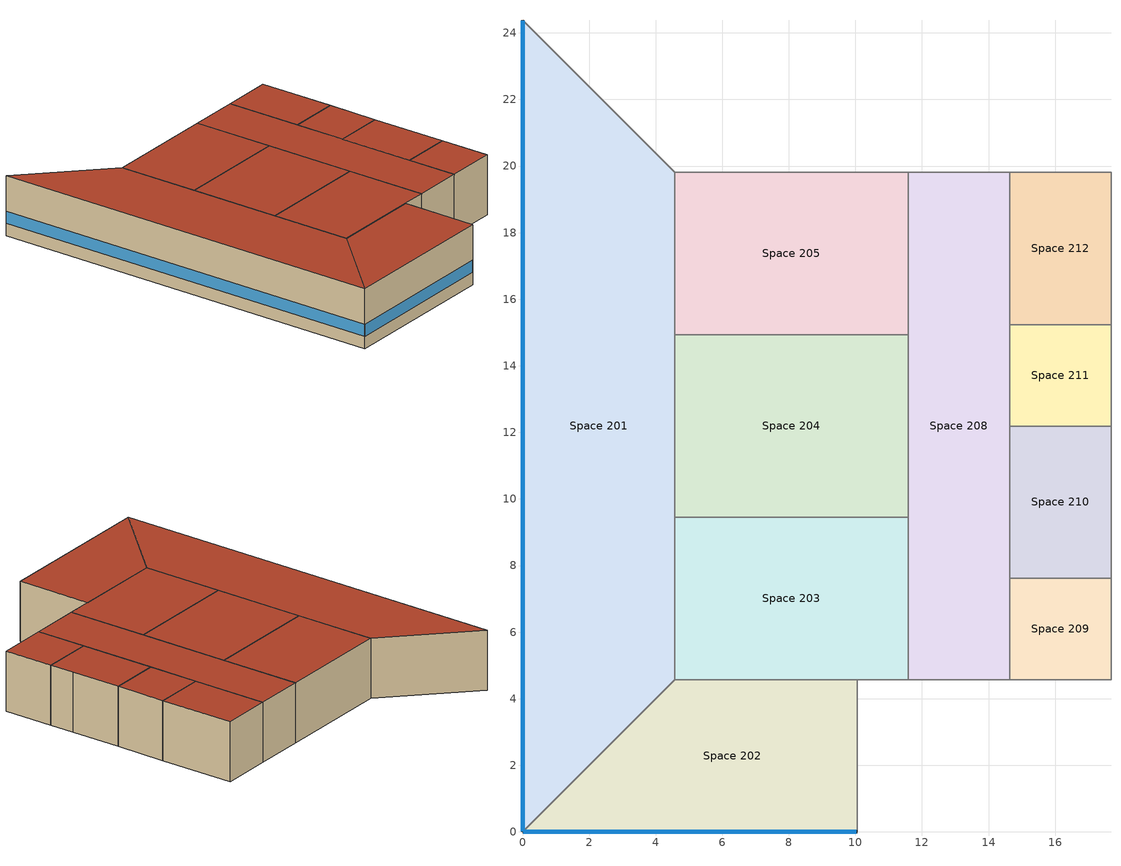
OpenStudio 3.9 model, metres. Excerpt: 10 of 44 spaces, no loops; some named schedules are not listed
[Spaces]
Space 212
 floor to Space 112: 17.68,19.81 17.68,15.24 14.63,15.24 14.63,19.81 z3.66
 wall to Space 215: 17.68,15.24 17.68,19.81 z3.66:7.32
 wall to Space 211: 14.63,15.24 17.68,15.24 z3.66:7.32
 wall to Space 208: 14.63,19.81 14.63,15.24 z3.66:7.32
 wall to Space 206: 17.68,19.81 14.63,19.81 z3.66:7.32
 roof outside: 14.63,19.81 14.63,15.24 17.68,15.24 17.68,19.81 z7.32
Space 210
 floor to Space 110: 14.63,7.62 14.63,12.19 17.68,12.19 17.68,7.62 z3.66
 wall to Space 214: 17.68,9.14 17.68,12.19 z3.66:7.32
 wall to Space 211: 17.68,12.19 14.63,12.19 z3.66:7.32
 wall to Space 213: 17.68,7.62 17.68,9.14 z3.66:7.32
 wall to Space 209: 14.63,7.62 17.68,7.62 z3.66:7.32
 wall to Space 208: 14.63,12.19 14.63,7.62 z3.66:7.32
 roof outside: 14.63,12.19 14.63,7.62 17.68,7.62 17.68,12.19 z7.32
Space 209
 floor to Space 109: 17.68,7.62 17.68,4.57 14.63,4.57 14.63,7.62 z3.66
 wall to Space 213: 17.68,4.57 17.68,7.62 z3.66:7.32
 wall to Space 207: 14.63,4.57 17.68,4.57 z3.66:7.32
 wall to Space 208: 14.63,7.62 14.63,4.57 z3.66:7.32
 roof outside: 14.63,7.62 14.63,4.57 17.68,4.57 17.68,7.62 z7.32
Space 204
 floor to Space 105: 11.58,14.94 11.58,9.45 4.57,9.45 4.57,14.94 z3.66
 wall to Space 208: 11.58,9.45 11.58,14.94 z3.66:7.32
 wall to Space 203: 4.57,9.45 11.58,9.45 z3.66:7.32
 wall to Space 201: 4.57,14.94 4.57,9.45 z3.66:7.32
 wall to Space 205: 11.58,14.94 4.57,14.94 z3.66:7.32
 roof outside: 4.57,14.94 4.57,9.45 11.58,9.45 11.58,14.94 z7.32
Space 201
 floor to Space 101: 0,0 0,24.38 4.57,19.81 4.57,4.57 z3.66
 wall outside: 0,24.38 0,0 z3.66:7.32
 wall to Space 206: 4.57,19.81 0,24.38 z3.66:7.32
 wall to Space 205: 4.57,14.94 4.57,19.81 z3.66:7.32
 wall to Space 203: 4.57,4.57 4.57,9.45 z3.66:7.32
 wall to Space 202: 0,0 4.57,4.57 z3.66:7.32
 window (AEDG-SmMdOff View Glazing EastWest): 0,24.36 0,0.03 z4.42:5.15
 roof outside: 0,24.38 0,0 4.57,4.57 4.57,19.81 z7.32
Space 205
 floor to Space 106: 11.58,19.81 11.58,14.94 4.57,14.94 4.57,19.81 z3.66
 wall to Space 208: 11.58,14.94 11.58,19.81 z3.66:7.32
 wall to Space 206: 11.58,19.81 4.57,19.81 z3.66:7.32
 roof outside: 4.57,19.81 4.57,14.94 11.58,14.94 11.58,19.81 z7.32
Space 208
 floor to Space 108: 11.58,4.57 11.58,19.81 14.63,19.81 14.63,4.57 z3.66
 wall to Space 211: 14.63,12.19 14.63,15.24 z3.66:7.32
 wall to Space 207: 11.58,4.57 14.63,4.57 z3.66:7.32
 wall to Space 203: 11.58,9.45 11.58,4.57 z3.66:7.32
 wall to Space 206: 14.63,19.81 11.58,19.81 z3.66:7.32
 roof outside: 11.58,19.81 11.58,4.57 14.63,4.57 14.63,19.81 z7.32
Space 211
 floor to Space 111: 17.68,15.24 17.68,12.19 14.63,12.19 14.63,15.24 z3.66
 wall to Space 214: 17.68,12.19 17.68,15.24 z3.66:7.32
 roof outside: 14.63,15.24 14.63,12.19 17.68,12.19 17.68,15.24 z7.32
Space 203
 floor to Space 104: 4.57,4.57 4.57,9.45 11.58,9.45 11.58,4.57 z3.66
 wall to Space 207: 10.06,4.57 11.58,4.57 z3.66:7.32
 wall to Space 202: 4.57,4.57 10.06,4.57 z3.66:7.32
 roof outside: 4.57,9.45 4.57,4.57 11.58,4.57 11.58,9.45 z7.32
Space 202
 floor to Space 102: 0,0 4.57,4.57 10.06,4.57 10.06,0 z3.66
 wall outside: 0,0 10.06,0 z3.66:7.32
 wall to Space 207: 10.06,0 10.06,4.57 z3.66:7.32
 window (AEDG-SmMdOff View Glazing South): 0.03,0 10.03,0 z4.42:5.15
 roof outside: 10.06,0 10.06,4.57 4.57,4.57 0,0 z7.32
[Building]
Building 1: Space Type=Building Default Space Type; Default Construction Set=90.1-2004 - Office - ASHRAE 169-2006-5B; Standards Building Type=Office
[Site]
Macdill Afb: Latitude {deg}=27.85; Longitude {deg}=-82.52; Time Zone {hr}=-5; Elevation {m}=8
[ClimateZones]
Climate Zone Institution Name 1=ASHRAE; Climate Zone Document Name 1=ANSI/ASHRAE Standard 169; Climate Zone Document Year 1=2006; Climate Zone Value 1=2A; Climate Zone Institution Name 2=CEC; Climate Zone Document Name 2=California Climate Zone Descriptions; Climate Zone Document Year 2=1995
[Site:WaterMainsTemperature]
Calculation Method=Correlation; Annual Average Outdoor Air Temperature {C}=9.95; Maximum Difference In Monthly Average Outdoor Air Temperatures {deltaC}=23.7
[SizingPeriod:DesignDay] Barometric Pressure {Pa}=101229; Rain Indicator=No; Snow Indicator=No; Day of Month=21; Daylight Saving Time Indicator=No; Dry-Bulb Temperature Range Modifier Type=DefaultMultipliers
Name | Maximum Dry-Bulb Temperature {C} | Daily Dry-Bulb Temperature Range {deltaC} | Wind Speed {m/s} | Wind Direction {deg} | Sky Clearness | Month | Day Type | Humidity Condition Type | Wetbulb or DewPoint at Maximum Dry-Bulb {C} | Solar Model Indicator | ASHRAE Clear Sky Optical Depth for Beam Irradiance | ASHRAE Clear Sky Optical Depth for Diffuse Irradiance
Macdill Afb Ann Htg 99.6% Condns DB | 4.6 | 0 | 2.5 | 10 | 0 | 1 | WinterDesignDay | Wetbulb | 4.6 | ASHRAEClearSky
Macdill Afb Ann Hum_n 99.6% Condns DP=>MCDB | 7.9 | 0 | 2.5 | 10 | 0 | 1 | WinterDesignDay | Dewpoint | -4.9 | ASHRAEClearSky
Macdill Afb Ann Htg Wind 99.6% Condns WS=>MCDB | 16.5 | 0 | 9.1 | 10 | 0 | 1 | WinterDesignDay | Wetbulb | 16.5 | ASHRAEClearSky
Macdill Afb Ann Clg .4% Condns DB=>MWB | 33.9 | 7.9 | 3.1 | 270 |  | 8 | SummerDesignDay | Wetbulb | 25.1 | ASHRAETau | 0.491 | 2.016
[Material:NoMass] Roughness=Smooth; Thermal Absorptance=0.9; Solar Absorptance=0.7
Name | Thermal Resistance {m2-K/W} | Visible Absorptance
Typical Insulation R-8.93 67 | 1.57183 | 0.7
Typical Carpet Pad; CP02 CARPET PAD 2 | 0.21648 | 0.8
Typical Insulation R-0.58 181 | 0.101875 | 0.7
Typical Insulation R-0.54 1 | 0.0945033 | 0.7
[WindowMaterial:Glazing] Optical Data Type=SpectralAverage; Infrared Transmittance at Normal Incidence=0; Front Side Infrared Hemispherical Emissivity=0.84; Back Side Infrared Hemispherical Emissivity=0.84; Conductivity {W/m-K}=0.9; Dirt Correction Factor for Solar and Visible Transmittance=1; Solar Diffusing=No
Name | Thickness {m} | Solar Transmittance at Normal Incidence | Front Side Solar Reflectance at Normal Incidence | Back Side Solar Reflectance at Normal Incidence | Visible Transmittance at Normal Incidence | Front Side Visible Reflectance at Normal Incidence | Back Side Visible Reflectance at Normal Incidence
BLUE 6MM | 0.006 | 0.48 | 0.05 | 0.05 | 0.57 | 0.06 | 0.06
CLEAR 6MM | 0.006 | 0.775 | 0.071 | 0.071 | 0.881 | 0.08 | 0.08
Clear 3mm 1 | 0.003 | 0.837 | 0.075 | 0.075 | 0.898 | 0.081 | 0.081
[WindowMaterial:Blind] Slat Width {m}=0.025; Slat Separation {m}=0.01875; Front Side Slat Beam Solar Reflectance=0.5; Back Side Slat Beam Solar Reflectance=0.5; Front Side Slat Diffuse Solar Reflectance=0.5; Back Side Slat Diffuse Solar Reflectance=0.5; Slat Beam Visible Transmittance=0
Window Material Blind 1; Window Material Blind 2
[WindowMaterial:SimpleGlazingSystem]
Name | U-Factor {W/m2-K} | Solar Heat Gain Coefficient | Visible Transmittance
U 1.17 SHGC 0.49 Simple Glazing U-1.17 SHGC 0.0 51 | 6.64357 | 0.49 | 0.38
AEDG-SmMdOff View Glazing South-mat; AEDG-SmMdOff View Glazing EastWest-mat | 2.21452 | 0.38 | 0.3
[DefaultSurfaceConstructions]
Name | Floor Construction | Wall Construction | Roof Ceiling Construction
Default Surface Constructions 718 | Typical Insulated Exterior Mass Floor R-11.49 67 | Concrete 8in HW Exterior Wall -R23 | Concrete Roof -R40
Default Surface Constructions 719 | Typical Interior Floor | Sound Proof Wall | Typical Interior Ceiling
Default Surface Constructions 720 | Typical Insulated Carpeted 6in Slab Floor | Typical Insulated Basement Mass Wall
[DefaultSubSurfaceConstructions]
Name | Fixed Window Construction | Operable Window Construction | Door Construction | Glass Door Construction | Overhead Door Construction | Skylight Construction | Tubular Daylight Dome Construction | Tubular Daylight Diffuser Construction
Default Sub Surface Constructions 479 | U 0.57 SHGC 0.49 Dbl Blue 6mm/6mm Air | U 0.57 SHGC 0.49 Dbl Blue 6mm/6mm Air | Typical Insulated Metal Door R-1.43 181 | U 0.57 SHGC 0.49 Dbl Blue 6mm/6mm Air | Typical Overhead Door | U 1.17 SHGC 0.49 Simple Glazing Skylight U-1.17 SHGC 0.0 51 | Typical Interior Window | Typical Interior Window
Default Sub Surface Constructions 480 | Typical Interior Window | Typical Interior Window | Typical Interior Door
[DefaultConstructionSet]
90.1-2004 - Office - ASHRAE 169-2006-5B: Default Exterior Surface Constructions=Default Surface Constructions 718; Default Interior Surface Constructions=Default Surface Constructions 719; Default Ground Contact Surface Constructions=Default Surface Constructions 720; Default Exterior SubSurface Constructions=Default Sub Surface Constructions 479; Default Interior SubSurface Constructions=Default Sub Surface Constructions 480; Interior Partition Construction=Typical Interior Partition
[Construction]
Typical Interior Partition; Typical Interior Door: G05 25mm wood
Typical Insulated Exterior Mass Floor R-11.49 67: Typical Insulation R-8.93 67, 4 in. Normalweight Concrete Floor, Typical Carpet Pad
Typical Interior Floor: 100mm Normalweight concrete floor, CP02 CARPET PAD 2
Typical Interior Ceiling: CP02 CARPET PAD 2, 100mm Normalweight concrete floor
Typical Insulated Carpeted 6in Slab Floor: 6 in. Normalweight Concrete Floor, Typical Carpet Pad
Typical Insulated Basement Mass Wall: 8 in. Concrete Block Basement Wall
U 0.57 SHGC 0.49 Dbl Blue 6mm/6mm Air: BLUE 6MM, AIR 6MM, CLEAR 6MM
Typical Insulated Metal Door R-1.43 181: F08 Metal surface, Typical Insulation R-0.58 181
Typical Overhead Door: Typical Insulation R-0.54 1
U 1.17 SHGC 0.49 Simple Glazing Skylight U-1.17 SHGC 0.0 51: U 1.17 SHGC 0.49 Simple Glazing U-1.17 SHGC 0.0 51
Typical Interior Window: Clear 3mm 1
AEDG-SmMdOff View Glazing South: AEDG-SmMdOff View Glazing South-mat
AEDG-SmMdOff View Glazing EastWest: AEDG-SmMdOff View Glazing EastWest-mat
Sound Proof Wall: 5/8 in. Gypsum Board - adj, 5/8 in. Gypsum Board - adj, Mineral Wool acoustic, 5/8 in. Gypsum Board - adj
Concrete Roof -R40: Roof Membrane, Polyiso 7in, 8IN CONCRETE HW RefBldg, Metal Roof Surface - adj
Concrete 8in HW Exterior Wall -R23: 25mm Stucco, Polyiso, 8IN CONCRETE HW RefBldg, 5/8 in. Gypsum Board - adj
[Material]
Name | Roughness | Thickness {m} | Conductivity {W/m-K} | Density {kg/m3} | Specific Heat {J/kg-K} | Thermal Absorptance | Solar Absorptance | Visible Absorptance
G05 25mm wood | MediumSmooth | 0.0254 | 0.15 | 608 | 1630 | 0.9 | 0.5 | 0.5
4 in. Normalweight Concrete Floor | MediumRough | 0.1016 | 2.31 | 2322 | 832 | 0.9 | 0.7 | 0.7
8IN CONCRETE HW RefBldg | Rough | 0.2032 | 1.311 | 2240 | 836.8 | 0.9 | 0.7 | 0.7
Roof Membrane | VeryRough | 0.0095 | 0.16 | 1121.29 | 1460 | 0.9 | 0.7 | 0.7
Metal Roof Surface - adj | Smooth | 0.0008 | 45.28 | 7824 | 500 | 0.9 | 0.7 | 0.2
100mm Normalweight concrete floor | MediumRough | 0.1016 | 2.31045 | 2322 | 832.557 |  | 0 | 0
6 in. Normalweight Concrete Floor | MediumRough | 0.1524 | 2.31 | 2322 | 832 | 0.9 | 0.7 | 0.7
8 in. Concrete Block Basement Wall | MediumRough | 0.2032 | 1.326 | 1842 | 912 | 0.9 | 0.7 | 0.7
F08 Metal surface | Smooth | 0.0008 | 45.28 | 7824 | 500 | 0.9 | 0.7 | 0.7
25mm Stucco | Smooth | 0.0254 | 0.72 | 1856 | 840 | 0.9 | 0.7 | 0.7
5/8 in. Gypsum Board - adj | MediumSmooth | 0.0159 | 0.16 | 800 | 1090 | 0.9 | 0.7 | 0.3
Polyiso | MediumRough | 0.09906 | 0.026 | 32 | 1400 | 0.9 | 0.7 | 0.7
Polyiso 7in | MediumRough | 0.1778 | 0.026 | 32 | 1400 | 0.9 | 0.7 | 0.7
Mineral Wool acoustic | MediumRough | 0.09 | 0.04 | 96 | 800.001 | 0.9 | 0.7 | 0.7
[WindowMaterial:Gas]
AIR 6MM: Gas Type=Air; Thickness {m}=0.0063
[DesignSpecification:OutdoorAir] Outdoor Air Method=Sum
Name | Outdoor Air Flow per Person {m3/s-person} | Outdoor Air Flow per Floor Area {m3/s-m2}
Conference Outdoor Air 1; Open Office Outdoor Air 1; Private Office Outdoor Air 1 | 0.00235974 | 0.0003048
Corridor Outdoor Air 1 | 0 | 0.0003048
Lounge Outdoor Air 1 | 0.00235974 | 0.0006096
[ThermostatSetpoint:DualSetpoint] Heating Setpoint Temperature Schedule=General Heating Setpt; Cooling Setpoint Temperature Schedule=General Cooling Setpt
Thermostat Setpoint Dual Setpoint 46; Thermostat Setpoint Dual Setpoint 57; Thermostat Setpoint Dual Setpoint 59; Thermostat Setpoint Dual Setpoint 70; Thermostat Setpoint Dual Setpoint 71; Thermostat Setpoint Dual Setpoint 72; Thermostat Setpoint Dual Setpoint 73; Thermostat Setpoint Dual Setpoint 74; Thermostat Setpoint Dual Setpoint 77; Thermostat Setpoint Dual Setpoint 78
[ShadingControl] Shading Type=InteriorBlind; Multiple Surface Control Type=Sequential
Name | Shading Device Material | Sub Surface Name 1 | Sub Surface Name 2 | Sub Surface Name 3 | Sub Surface Name 4
Shading Control 1 | Window Material Blind 1
Shading Control 2 | Window Material Blind 2 | Sub Surface 1 | Sub Surface 2 | Sub Surface 15 | Sub Surface 16
[DefaultScheduleSet] People Activity Level Schedule=General Activity
Name | Hours of Operation Schedule | Number of People Schedule | Lighting Schedule | Electric Equipment Schedule | Infiltration Schedule
General Schedule Set | General HVAC Availability | General Occupancy | General Lighting | General Equipment | General Infiltration
24hr Schedule Set | 24 Hr Service HVAC Availability | 24 Hr Service People | 24 Hr Service Lighting | 24 Hr Service Equipment | 24 Hr Service Infiltration
High Occupancy | General HVAC Availability | High Density Occupancy | General Lighting | General Equipment | General Infiltration
[SpaceType]
Name | Default Schedule Set | Design Specification Outdoor Air Object | Standards Template | Standards Building Type | Standards Space Type
Conference | High Occupancy | Conference Outdoor Air 1 | 90.1-2004 | Office | Conference
Corridor | General Schedule Set | Corridor Outdoor Air 1 | 90.1-2004 | Office | Corridor
Data | 24hr Schedule Set |  | 90.1-2004 | Office | IT_Room
Elevator | 24hr Schedule Set |  | 90.1-2004 | Office
Lounge | High Occupancy | Lounge Outdoor Air 1 | 90.1-2004 | Office | BreakRoom
Open Office | General Schedule Set | Open Office Outdoor Air 1 | 90.1-2004 | Office | OpenOffice
Private Office | General Schedule Set | Private Office Outdoor Air 1 | 90.1-2004 | Office | ClosedOffice
Restroom | General Schedule Set |  | 90.1-2004 | Office | Restroom
Building Default Space Type
[People:Definition] Number of People Calculation Method=Area/Person; Fraction Radiant=0.3
Name | Space Floor Area per Person {m2/person}
Conference People Definition; Lounge People Definition | 1.85806
Corridor People Definition; Data People Definition; Elevator People Definition | 92.90304
Open Office People Definition; Private Office People Definition | 13.9355
Restroom People Definition | 46.45152
[People] Multiplier=1
Name | People Definition | Space or SpaceType
Conference People | Conference People Definition | Conference
Corridor People | Corridor People Definition | Corridor
Data People | Data People Definition | Data
Elevator People | Elevator People Definition | Elevator
Lounge People | Lounge People Definition | Lounge
Open Office People | Open Office People Definition | Open Office
Private Office People | Private Office People Definition | Private Office
Restroom People | Restroom People Definition | Restroom
[Lights:Definition] Design Level Calculation Method=Watts/Area
Name | Watts per Space Floor Area {W/m2}
AEDG SmMdOff - Conference lights | 8.28821
AEDG SmMdOff - Corridor lights | 5.38196
AEDG SmMdOff - IT_Room lights | 6.8889
Elevator Lights Definition | 4.9514
AEDG SmMdOff - BreakRoom lights | 7.85765
AEDG SmMdOff - OpenOffice lights | 7.31946
AEDG SmMdOff - ClosedOffice lights | 9.52606
AEDG SmMdOff - Restroom lights | 8.82641
[Lights] Fraction Replaceable=1; Multiplier=1
Name | Lights Definition | Space or SpaceType | Schedule
Conference Lights | AEDG SmMdOff - Conference lights | Conference | General Lighting - Controls Reduction
Corridor Lights | AEDG SmMdOff - Corridor lights | Corridor
Data Lights | AEDG SmMdOff - IT_Room lights | Data | 24 Hr Service Lighting - Controls Reduction
Elevator Lights | Elevator Lights Definition | Elevator
Lounge Lights | AEDG SmMdOff - BreakRoom lights | Lounge
Open Office Lights | AEDG SmMdOff - OpenOffice lights | Open Office | General Lighting - Controls Reduction
Private Office Lights | AEDG SmMdOff - ClosedOffice lights | Private Office | General Lighting - Controls Reduction
Restroom Lights | AEDG SmMdOff - Restroom lights | Restroom | General Lighting - Controls Reduction
[ElectricEquipment:Definition] Design Level Calculation Method=Watts/Area
Name | Watts per Space Floor Area {W/m2}
AEDG SmMdOff - Conference electric equipment | 3.98265
AEDG SmMdOff - Corridor electric equipment | 1.72223
AEDG SmMdOff - IT_Room electric equipment | 16.7917
AEDG SmMdOff - BreakRoom electric equipment | 48.007
AEDG SmMdOff - OpenOffice electric equipment | 7.64238
AEDG SmMdOff - ClosedOffice electric equipment | 6.8889
AEDG SmMdOff - Restroom electric equipment | 0.753474
Elevator Electric Equipment Definition | 7.26564
[ElectricEquipment]
Name | Electric Equipment Definition | Space or SpaceType | Schedule | Multiplier
Conference Electric Equipment | AEDG SmMdOff - Conference electric equipment | Conference | General Equipment - Controls Reduction | 1
Corridor Electric Equipment | AEDG SmMdOff - Corridor electric equipment | Corridor | General Equipment - Controls Reduction | 1
Data Electric Equipment | AEDG SmMdOff - IT_Room electric equipment | Data | 24 Hr Service Equipment - Controls Reduction | 1
Lounge Electric Equipment | AEDG SmMdOff - BreakRoom electric equipment | Lounge | General Equipment - Controls Reduction | 1
Open Office Electric Equipment | AEDG SmMdOff - OpenOffice electric equipment | Open Office | General Equipment - Controls Reduction | 1
Private Office Electric Equipment | AEDG SmMdOff - ClosedOffice electric equipment | Private Office | General Equipment - Controls Reduction | 1
Restroom Electric Equipment | AEDG SmMdOff - Restroom electric equipment | Restroom | General Equipment - Controls Reduction | 1
Electric Equipment 1 | Elevator Electric Equipment Definition | Elevator | 24 Hr Service Equipment - Controls Reduction
[AvailabilityManager:NightCycle] Applicability Schedule=Always On Discrete; Control Type=CycleOnAny; Thermostat Tolerance {deltaC}=1
Name | Cycling Run Time {s}
Availability Manager Night Cycle 1; Availability Manager Night Cycle 2; Availability Manager Night Cycle 3; Availability Manager Night Cycle 4; Availability Manager Night Cycle 5; Availability Manager Night Cycle 6; Availability Manager Night Cycle 7; Availability Manager Night Cycle 8; Availability Manager Night Cycle 9; Availability Manager Night Cycle 10; Availability Manager Night Cycle 11; Availability Manager Night Cycle 12; Availability Manager Night Cycle 13 | 3600
Availability Manager Night Cycle 14; Availability Manager Night Cycle 15; Availability Manager Night Cycle 16; Availability Manager Night Cycle 17 | 1800
[Space] Building Story=Story 2
Name | Space Type | Thermal Zone
Space 211 | Data | Zone - Space 211
Space 210 | Restroom | Zone - Space 210
Space 205 | Private Office | Zone - Space 205
Space 202 | Conference | Zone - Space 202
Space 201 | Open Office | Zone - Space 201
Space 212 | Lounge | Zone - Space 212
Space 209 | Elevator | Zone - Space 209
Space 204 | Open Office | Zone - Space 204
Space 203 | Open Office | Zone - Space 203
Space 208 | Corridor | Zone - Space 208
[BuildingStory]
Story 2: Nominal Z Coordinate {m}=3.6576; Nominal Floor to Floor Height {m}=3.6576; Nominal Floor to Ceiling Height {m}=3.6576
[ThermalZone] Use Ideal Air Loads=No
Name | Thermostat | Fraction of Zone Controlled by Primary Daylighting Control
Zone - Space 201 | Thermostat Setpoint Dual Setpoint 70
Zone - Space 202 | Thermostat Setpoint Dual Setpoint 71 | 1
Zone - Space 203 | Thermostat Setpoint Dual Setpoint 72
Zone - Space 204 | Thermostat Setpoint Dual Setpoint 73
Zone - Space 205 | Thermostat Setpoint Dual Setpoint 74
Zone - Space 208 | Thermostat Setpoint Dual Setpoint 57
Zone - Space 209 | Thermostat Setpoint Dual Setpoint 46
Zone - Space 210 | Thermostat Setpoint Dual Setpoint 77
Zone - Space 211 | Thermostat Setpoint Dual Setpoint 59
Zone - Space 212 | Thermostat Setpoint Dual Setpoint 78
[SpaceInfiltration:DesignFlowRate] Design Flow Rate Calculation Method=Flow/ExteriorArea; Flow per Exterior Surface Area {m3/s-m2}=0.000127
Name | Space or SpaceType
Space Infiltration Design Flow Rate 3 | Conference
Space Infiltration Design Flow Rate 4 | Lounge
Space Infiltration Design Flow Rate 6 | Corridor
Space Infiltration Design Flow Rate 7 | Data
Space Infiltration Design Flow Rate 8 | Elevator
Space Infiltration Design Flow Rate 9 | Open Office
Space Infiltration Design Flow Rate 10 | Private Office
Space Infiltration Design Flow Rate 11 | Restroom
[Exterior:Lights:Definition]
Name | Design Level {W}
Exterior Lights - Facade Definition | 250
Exterior Lights - Parking Definition | 1800
Exterior Lights - Walkway Definition | 1600
[Exterior:Lights] Control Option=AstronomicalClock
Name | Exterior Lights Definition | Schedule
250.0 w Exterior Light | Exterior Lights - Facade Definition | Exterior Lights - Facade
1800.0 w Exterior Light | Exterior Lights - Parking Definition | Exterior Lights - Parking
1600.0 w Exterior Light | Exterior Lights - Walkway Definition | Exterior Lights - Walkway
[Schedule:Ruleset]
Name | Default Day Schedule | Summer Design Day Schedule | Winter Design Day Schedule
General Activity | General Activity Default
General Equipment | General Equipment Default | General Equipment Summer Design Day 3 | General Equipment Winter Design Day 3
General Lighting | General Lighting Default | General Lighting Summer Design Day 3 | General Lighting Winter Design Day 3
General Occupancy | General Occupancy Default | General Occupancy Summer Design Day 3 | General Occupancy Winter Design Day 3
General Infiltration | General Infiltration Default | General Infiltration Summer Design Day 3 | General Infiltration Winter Design Day 3
General HVAC Availability | General HVAC Availability Default | General HVAC Availability Summer Design Day 3 | General HVAC Availability Winter Design Day 3
24 Hr Service Equipment | 24 Hr Service Equipment Default | 24 Hr Service Equipment Summer Design Day 3 | 24 Hr Service Equipment Winter Design Day 3
24 Hr Service Lighting | 24 Hr Service Lighting Default | 24 Hr Service Lighting Summer Design Day 3 | 24 Hr Service Lighting Winter Design Day 3
24 Hr Service Infiltration | 24 Hr Service Infiltration Default | 24 Hr Service Infiltration Summer Design Day 3 | 24 Hr Service Infiltration Winter Design Day 3
24 Hr Service HVAC Availability | 24 Hr Service HVAC Availability Default | 24 Hr Service HVAC Availability Summer Design Day 3 | 24 Hr Service HVAC Availability Winter Design Day 3
General Cooling Setpt | General Cooling Setpt Default | General Cooling Setpt Summer Design Day 2 | General Cooling Setpt Winter Design Day 2
General Heating Setpt | General Heating Setpt Default | General Heating Setpt Summer Design Day 2 | General Heating Setpt Winter Design Day 2
24 Hr Service People | Schedule Day 1
High Density Occupancy | Schedule Day 7 | Schedule Day 9 | Schedule Day 10
24 Hr Service Equipment - Controls Reduction | 24 Hr Service Equipment Default 1 | 24 Hr Service Equipment Summer Design Day 4 | 24 Hr Service Equipment Winter Design Day 4
General Equipment - Controls Reduction | General Equipment Default 1 | General Equipment Summer Design Day 4 | General Equipment Winter Design Day 4
24 Hr Service Lighting - Controls Reduction | 24 Hr Service Lighting Default 1 | 24 Hr Service Lighting Summer Design Day 4 | 24 Hr Service Lighting Winter Design Day 4
General Lighting - Controls Reduction | General Lighting Default 1 | General Lighting Summer Design Day 4 | General Lighting Winter Design Day 4
Exterior Lights - Facade | Exterior Lights - Facade Schedule Week Day | Exterior Lights - Facade Summer Design Day | Exterior Lights - Facade Winter Design Day
Exterior Lights - Parking | Exterior Lights - Parking Schedule Week Day | Exterior Lights - Parking Summer Design Day | Exterior Lights - Parking Winter Design Day
Exterior Lights - Walkway | Exterior Lights - Walkway Schedule Week Day | Exterior Lights - Walkway Summer Design Day | Exterior Lights - Walkway Winter Design Day
[Schedule:Day]
Exterior Lights - Facade Schedule Week Day; Exterior Lights - Facade Winter Design Day; Exterior Lights - Facade Summer Design Day: No, 6, 0, 0, 24, 0, 1
Exterior Lights - Parking Schedule Week Day; Exterior Lights - Parking Winter Design Day; Exterior Lights - Parking Summer Design Day; Exterior Lights - Walkway Schedule Week Day: No, 6, 0, 0.25, 24, 0, 1
[Schedule:Constant]
Always On Discrete: Value=1
